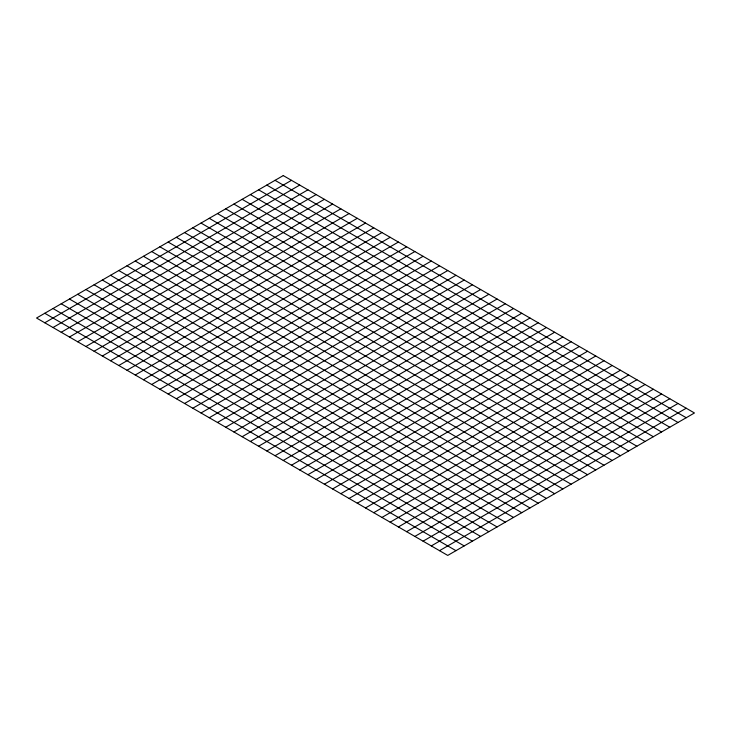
<?xml version="1.0" encoding="UTF-8"?>
<svg xmlns="http://www.w3.org/2000/svg" width="731" height="731" viewBox="0 0 731 731"><rect width="100%" height="100%" fill="white"/><g stroke="black" fill="none" stroke-linecap="round" stroke-linejoin="round"><path stroke-width="1.1" d="M44.774 322.773L291.486 180.329M52.997 327.515L299.71 185.08M61.221 332.267L307.934 189.822M69.445 337.009L316.157 194.574M77.669 341.761L324.381 199.325M85.892 346.512L332.605 204.068M94.116 351.255L340.829 208.819M102.34 356.006L349.053 213.562M110.564 360.748L357.276 218.313M118.787 365.5L365.5 223.065M127.011 370.251L373.724 227.807M135.235 374.994L381.947 232.559M143.459 379.745L390.171 237.31M151.683 384.488L398.395 242.052M159.906 389.239L406.619 246.804M168.13 393.991L414.842 251.546M176.354 398.733L423.066 256.298M184.577 403.485L431.29 261.049M192.801 408.227L439.514 265.792M201.025 412.978L447.737 270.543M209.249 417.73L455.961 275.285M217.472 422.472L464.185 280.037M225.696 427.224L472.409 284.788M233.92 431.975L480.632 289.531M242.144 436.718L488.856 294.282M250.367 441.469L497.08 299.025M258.591 446.212L505.304 303.776M266.815 450.963L513.527 308.528M275.039 455.715L521.751 313.27M283.262 460.457L529.975 318.022M291.486 465.208L538.199 322.773M299.71 469.951L546.423 327.515M307.934 474.702L554.646 332.267M316.157 479.454L562.87 337.009M324.381 484.196L571.094 341.761M332.605 488.948L579.317 346.512M340.829 493.69L587.541 351.255M349.053 498.441L595.765 356.006M357.276 503.193L603.989 360.748M365.5 507.935L612.212 365.5M373.724 512.687L620.436 370.251M381.947 517.438L628.66 374.994M390.171 522.181L636.884 379.745M398.395 526.932L645.107 384.488M406.619 531.675L653.331 389.239M414.842 536.426L661.555 393.991M423.066 541.178L669.779 398.733M431.29 545.92L678.002 403.485M439.514 550.671L686.226 408.227M275.039 180.329L686.226 417.73M266.815 185.08L678.002 422.472M258.591 189.822L669.779 427.224M250.367 194.574L661.555 431.975M242.144 199.325L653.331 436.718M233.92 204.068L645.107 441.469M225.696 208.819L636.884 446.212M217.472 213.562L628.66 450.963M209.249 218.313L620.436 455.715M201.025 223.065L612.212 460.457M192.801 227.807L603.989 465.208M184.577 232.559L595.765 469.951M176.354 237.31L587.541 474.702M168.13 242.052L579.317 479.454M159.906 246.804L571.094 484.196M151.683 251.546L562.87 488.948M143.459 256.298L554.646 493.69M135.235 261.049L546.423 498.441M127.011 265.792L538.199 503.193M118.787 270.543L529.975 507.935M110.564 275.285L521.751 512.687M102.34 280.037L513.527 517.438M94.116 284.788L505.304 522.181M85.892 289.531L497.08 526.932M77.669 294.282L488.856 531.675M69.445 299.025L480.632 536.426M61.221 303.776L472.409 541.178M52.997 308.528L464.185 545.92M44.774 313.27L455.961 550.671M283.262 175.586L36.55 318.022L447.737 555.414L694.45 412.978L283.262 175.586"/></g></svg>
